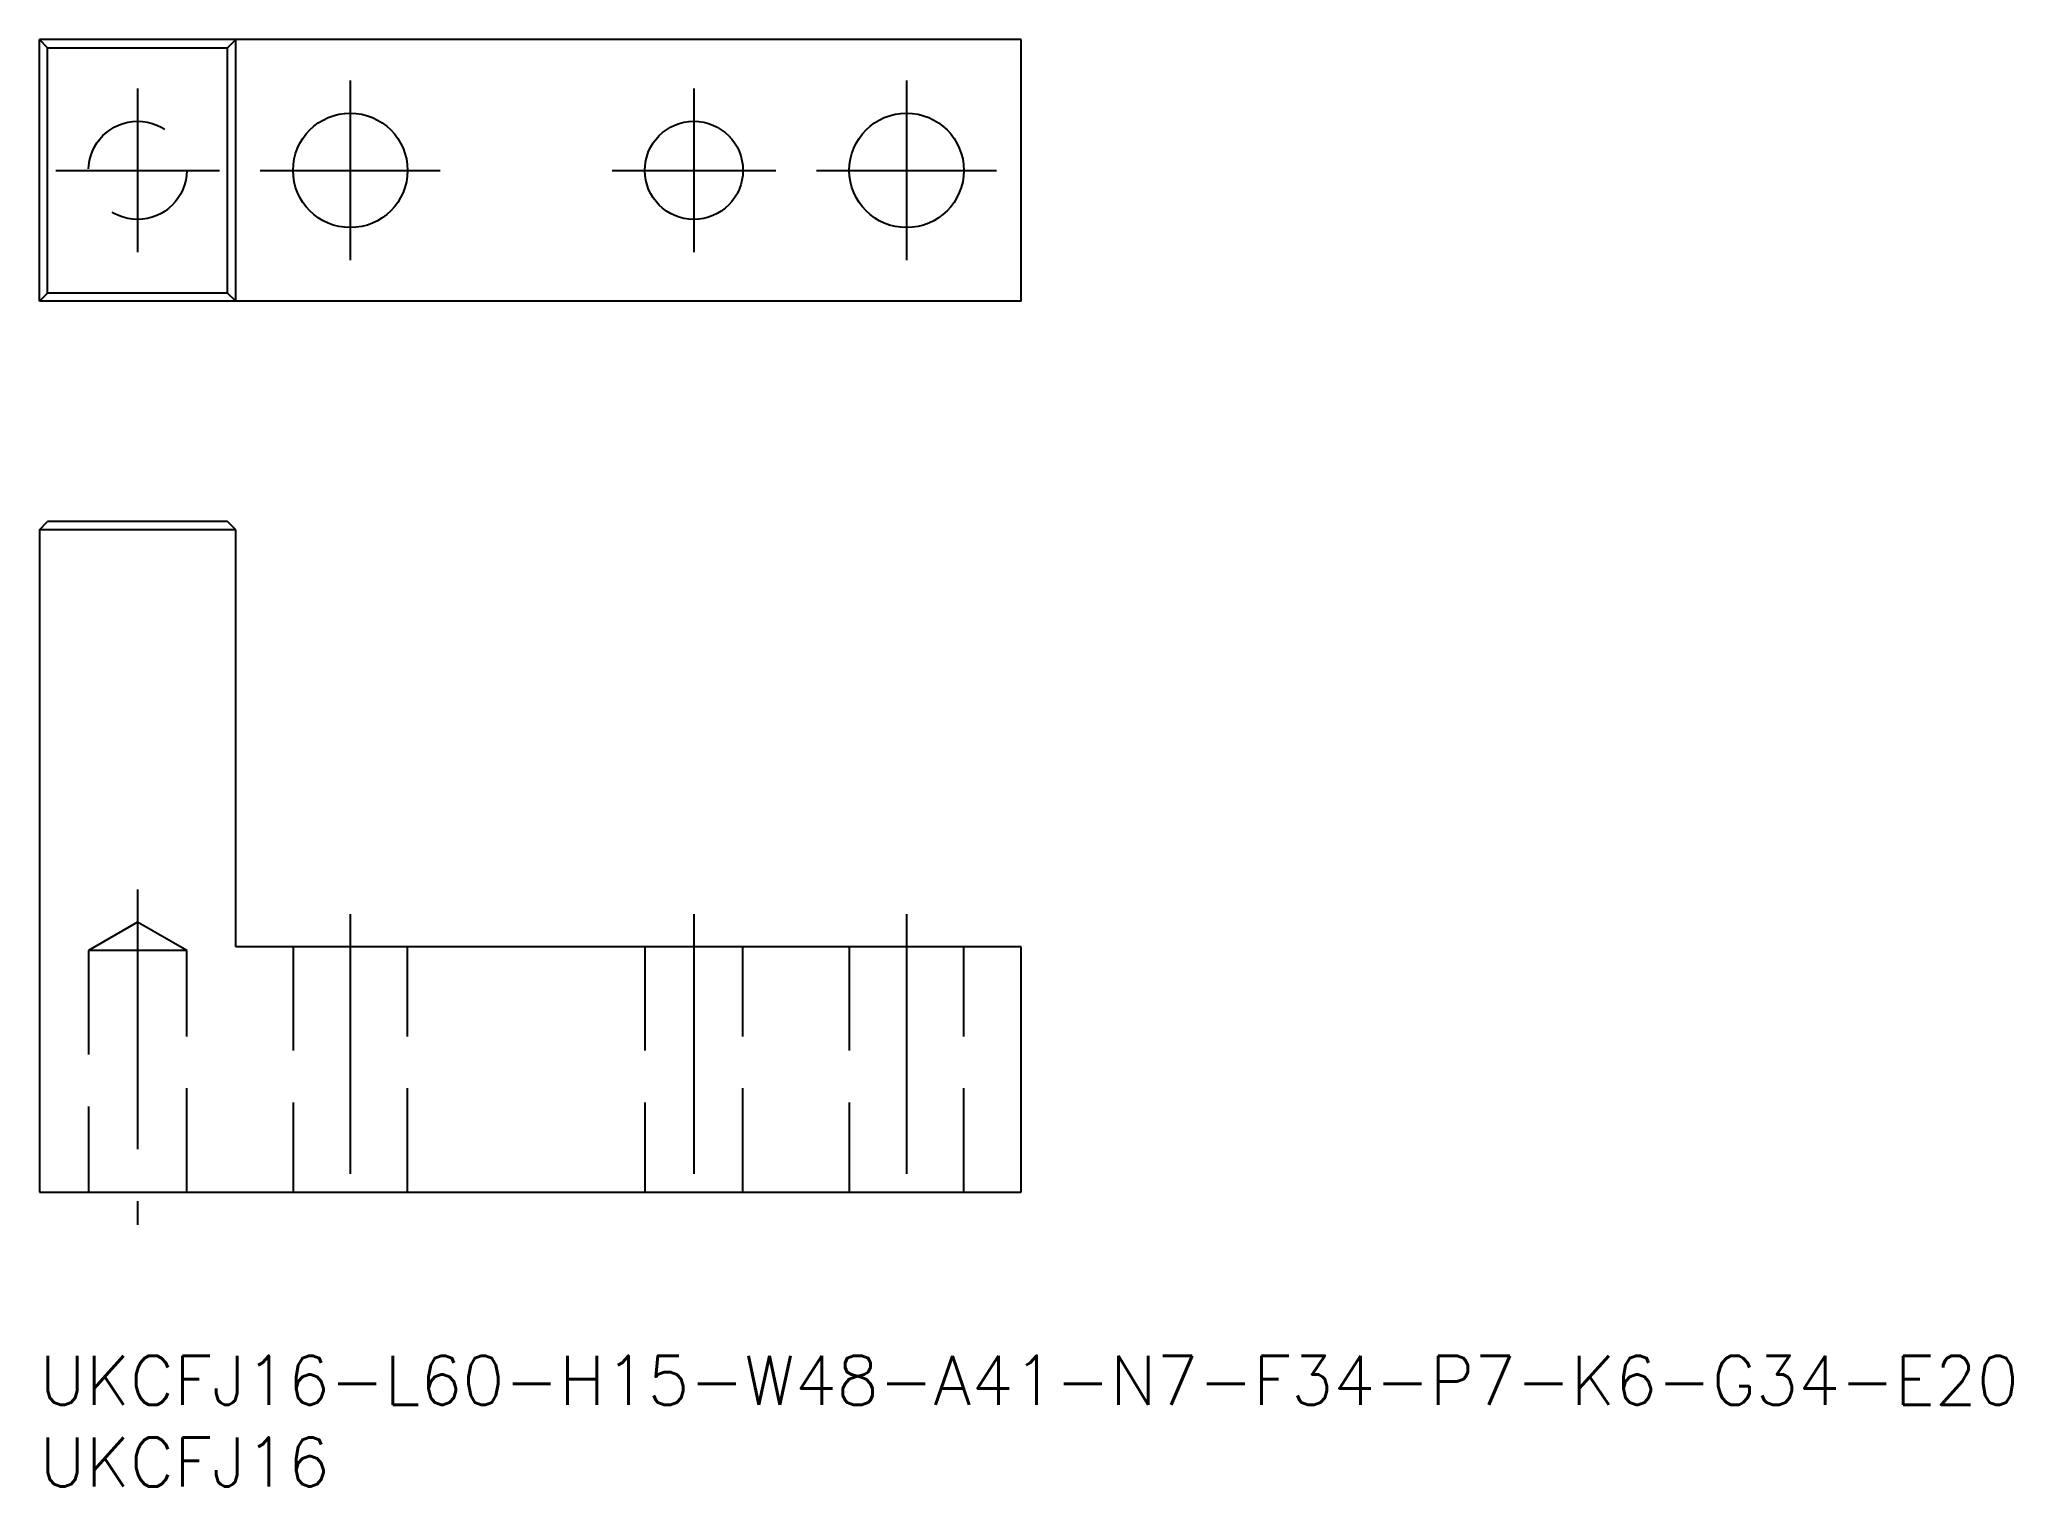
# Model space of a CAD drawing. Extents: x 0 to 121, y -8 to 80.
import ezdxf

# ---------------------------------------------------------------- set-up
doc = ezdxf.new("R2010")
doc.units = 0
doc.header["$LTSCALE"] = 0.5
doc.linetypes.add('CENTER', pattern=[50.8, 31.75, -6.35, 6.35, -6.35])
doc.linetypes.add('DASHED', pattern=[19.05, 12.7, -6.35])
for name, color, linetype in [('MSM_CENTER', 1, 'CENTER'), ('MSM_CONTINUOUS', 7, 'CONTINUOUS'), ('MSM_DASHED', 4, 'DASHED'), ('MSM_PART_NUMBER', 7, 'CONTINUOUS')]:
    doc.layers.add(name, color=color, linetype=linetype)
doc.styles.get("Standard").update_dxf_attribs({"font": 'txt.shx', "height": 1, "bigfont": 'bigfont.shx'})

# ---------------------------------------------------------------- blocks, each defined once
blk = doc.blocks.new('*U26')
at = {"layer": 'MSM_PART_NUMBER'}
blk.add_text('UKCFJ16-L60-H15-W48-A41-N7-F34-P7-K6-G34-E20', height=3, dxfattribs=at).set_placement((0, -3))
blk = doc.blocks.new('*U27')
at = {"layer": 'MSM_PART_NUMBER'}
blk.add_text('UKCFJ16', height=3, dxfattribs=at).set_placement((0, -8))

msp = doc.modelspace()

# ---------------------------------------------------------------- linework, layer by layer
at = {"layer": 'MSM_CENTER'}
for p, q in [((6, 77.47), (6, 67.47)), ((19, 77.97), (19, 66.97)), ((40, 77.47), (40, 67.47)), ((53, 77.97), (53, 66.97)), ((1, 72.47), (11, 72.47)), ((13.5, 72.47), (24.5, 72.47)), ((35, 72.47), (45, 72.47)), ((47.5, 72.47), (58.5, 72.47)), ((6, 28.5), (6, 8)), ((19, 27), (19, 8)), ((40, 27), (40, 8)), ((53, 27), (53, 8))]:
    msp.add_line(p, q, dxfattribs=at)
at = {"layer": 'MSM_CONTINUOUS'}
for p, q in [((60, 80.47), (0, 80.47)), ((0, 64.47), (0, 80.47)), ((0.5, 79.97), (0, 80.47)), ((0.5, 64.97), (0.5, 79.97)), ((0.5, 79.97), (11.5, 79.97)), ((12, 80.47), (11.5, 79.97)), ((11.5, 64.97), (11.5, 79.97)), ((12, 64.47), (12, 80.47)), ((60, 64.47), (60, 80.47)), ((0, 64.47), (0.5, 64.97)), ((60, 64.47), (0, 64.47)), ((11.5, 64.97), (0.5, 64.97)), ((12, 64.47), (11.5, 64.97)), ((0, 50.5), (0.5, 51)), ((11.5, 51), (0.5, 51)), ((12, 50.5), (11.5, 51)), ((0, 50.5), (0, 10)), ((12, 50.5), (0, 50.5)), ((12, 25), (12, 50.5)), ((60, 25), (12, 25)), ((60, 10), (60, 25)), ((0, 10), (60, 10))]:
    msp.add_line(p, q, dxfattribs=at)
for centre, radius in [((19, 72.47), 3.5), ((40, 72.47), 3), ((53, 72.47), 3.5)]:
    msp.add_circle(centre, radius, dxfattribs=at)
at = {"layer": 'MSM_DASHED'}
for p, q in [((6, 26.5), (3, 24.77)), ((9, 24.77), (6, 26.5)), ((9, 24.77), (3, 24.77)), ((3, 24.77), (3, 10)), ((9, 10), (9, 24.77)), ((15.5, 25), (15.5, 10)), ((22.5, 10), (22.5, 25)), ((37, 25), (37, 10)), ((43, 10), (43, 25)), ((49.5, 25), (49.5, 10)), ((56.5, 10), (56.5, 25))]:
    msp.add_line(p, q, dxfattribs=at)
msp.add_circle((6, 72.47), 3, dxfattribs=at)

# ---------------------------------------------------------------- block references
at = {"layer": 'MSM_CONTINUOUS'}
for name in ['*U26', '*U27']:
    msp.add_blockref(name, (0, 0), dxfattribs=at)

doc.saveas('drawing.dxf')
